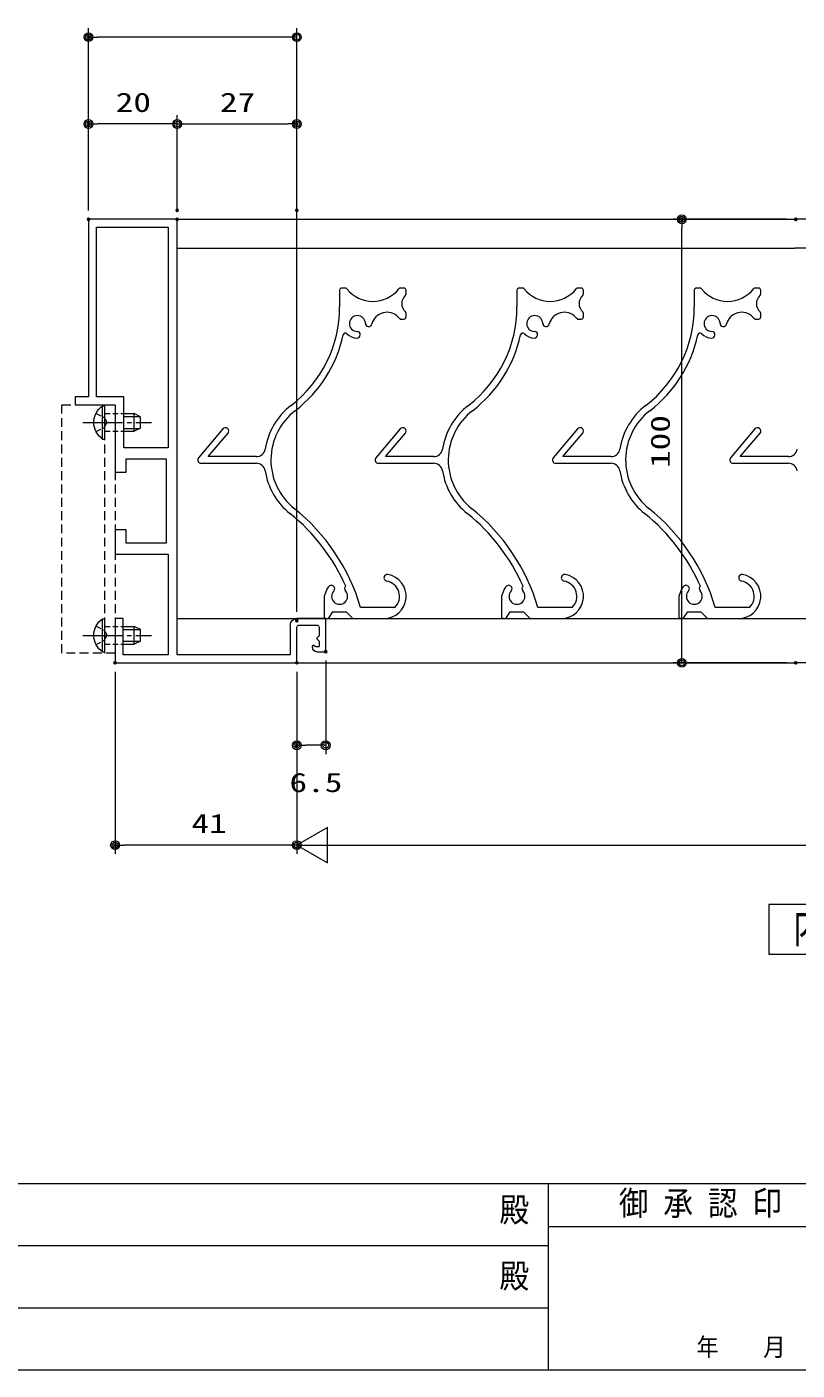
# Model space of a CAD drawing. Units: millimetres on the paper. Extents: x -395 to 395, y -281 to 281.
# Drawn here: x -52.3 to 121.4, y -281 to 21.9 of the extents above; entities that cross this region are included whole.
import ezdxf
from ezdxf.enums import TextEntityAlignment as Align

# ---------------------------------------------------------------- set-up
doc = ezdxf.new("R2010")
doc.units = ezdxf.units.MM
doc.header["$PDMODE"] = 32
doc.header["$PDSIZE"] = 0.5
for name, pattern in [('CHAIN2', [12, 9, -1, 1, -1]), ('DASHED1', [1.8, 1.2, -0.6]), ('DASHED2', [3, 2, -1])]:
    doc.linetypes.add(name, pattern=pattern)
for name, color, linetype, lineweight in [('0-0_USERZ', 3, 'Continuous', 9), ('0-1_F-1', 7, 'Continuous', 9), ('0-3__0-6_TITLE_WAKU', 7, 'Continuous', 9), ('0-5_0', 7, 'Continuous', 9), ('0-7_KATAZAI', 7, 'Continuous', 9), ('0-8_YSS_ZEN', 6, 'Continuous', 9), ('0-9_PARTS3', 134, 'Continuous', 9), ('0-A_USER1', 4, 'Continuous', 9), ('0-D_1-3', 3, 'DASHED2', 9)]:
    doc.layers.add(name, color=color, linetype=linetype, lineweight=lineweight)
doc.layers.add('0-6_Defpoints', color=7, linetype='Continuous')
doc.styles.add('ＭＳ ゴシック', font='')
doc.styles.get('ＭＳ ゴシック').set_extended_font_data('MS Gothic')

# ---------------------------------------------------------------- blocks, each defined once
blk = doc.blocks.new('図枠')
at = {"layer": '0-1_F-1'}
blk.add_lwpolyline([(790.6, 0), (0, 0), (0, 562), (790.6, 562)], close=True, dxfattribs=at)
at = {"layer": '0-3__0-6_TITLE_WAKU'}
for p, q in [((534.869, 42), (0, 42)), ((460.59, 42), (460.59, 0)), ((530.586, 32.28), (460.59, 32.28)), ((460.59, 28), (191.489, 28)), ((460.59, 14), (191.489, 14))]:
    blk.add_line(p, q, dxfattribs=at)
at = {"layer": '0-3__0-6_TITLE_WAKU', "style": 'ＭＳ ゴシック', "width": 0.9}
for s, height, p in [('殿', 5.462, (449.573, 31.787)), ('御 承 認 印', 5.459, (476.505, 33.282)), ('殿', 5.462, (449.573, 16.872)), ('年\u3000\u3000月\u3000\u3000日', 4.091, (494.019, 1.939))]:
    blk.add_text(s, height=height, dxfattribs=at).set_placement(p, align=Align.BOTTOM_LEFT)
blk = doc.blocks.new('ALW1')
at = {"layer": '0-5_0'}
blk.add_line((0, 0), (-1, 0), dxfattribs=at)
blk.add_lwpolyline([(-0.34641, -0.2), (0, 0), (-0.34641, 0.2)], close=True, dxfattribs=at)
blk = doc.blocks.new('WAKU-W')
at = {"layer": '0-5_0'}
for p, q in [((4.5, -3.75), (4.5, -3.5)), ((5.069, -3.778), (4.931, -3.922)), ((5.25, -3.7), (6, -3.7)), ((1.5, -8.5), (5.5, -8.5)), ((7, -10), (1, -10)), ((-26, -100), (-25.99, -100)), ((-26, -100), (-25.99, -100))]:
    blk.add_line(p, q, dxfattribs=at)
for points in [[(-26, -100), (-46, -100), (-46, -60), (-49, -60), (-49, -58.2), (-40, -58.2), (-40, -43), (-37.5, -43), (-37.5, -46), (-28.5, -46), (-28.5, -26.998), (-37.5, -26.998), (-37.5, -30), (-40, -30), (-40, -24.498), (-28, -24.498), (-28, -1.8), (-38.2, -1.8), (-38.2, -10), (-40, -10), (-40, 0), (1, 0), (1, -8)], [(-0.5, -8.5), (-0.5, -1.8), (-26, -1.8), (-26, -24.998), (-25.99, -24.998)], [(5.5, -2.5), (7.5, -2.5), (7.5, -9.5)], [(6, -8), (6, -6.1), (5.4, -5.5), (6, -4.9), (6, -3.7)], [(-26, -24.998), (-26, -48), (-25.99, -48)], [(-26, -48), (-26, -100), (-25.99, -100)]]:
    blk.add_lwpolyline(points, dxfattribs=at)
blk.add_lwpolyline([(-28, -98.2), (-28, -48.5), (-38, -48.5), (-38, -60), (-44.2, -60), (-44.2, -98.2)], close=True, dxfattribs=at)
for centre, radius, start, end in [((5.5, -3.5), 1, 90, 180), ((4.75, -3.75), 0.25, 180, 316.39718), ((5.25, -3.95), 0.25, 90, 136.39718), ((1, -8.5), 1.5, 180, 270), ((1.5, -8), 0.5, 180, 270), ((5.5, -8), 0.5, 270, 0), ((7, -9.5), 0.5, 270, 0)]:
    blk.add_arc(centre, radius, start, end, dxfattribs=at)
blk = doc.blocks.new('DOT1')
at = {"layer": '0-5_0'}
blk.add_line((0, 0), (-1, 0), dxfattribs=at)
for radius in [0.5, 0.325]:
    blk.add_circle((0, 0), radius, dxfattribs=at)
blk = doc.blocks.new('NAIBU_W')
at = {"layer": '0-A_USER1'}
blk.add_lwpolyline([(-17.028, -5.6), (17.028, -5.6), (17.028, 5.6), (-17.028, 5.6)], close=True, dxfattribs=at)
at = {"layer": '0-A_USER1', "style": 'ＭＳ ゴシック', "width": 0.8}
blk.add_text('内\u3000部', height=7.309, dxfattribs=at).set_placement((-11.628, -5.206), align=Align.BOTTOM_LEFT)
blk = doc.blocks.new('U18')
at = {"layer": '0-9_PARTS3'}
for p, q in [((-0.509, 3.75), (0, 3.75)), ((0, 3.75), (0, -3.75)), ((4.3, 2), (6.6, 2)), ((4.3, 1.346), (7.909, 1.346)), ((6.6, 2), (6.6, -2)), ((8, 1.3), (6.6, 2)), ((8, 1.3), (8, -1.3)), ((4.3, -1.346), (7.909, -1.346)), ((4.3, -2), (6.6, -2)), ((8, -1.3), (6.6, -2))]:
    blk.add_line(p, q, dxfattribs=at)
at = {"layer": '0-9_PARTS3', "linetype": 'CHAIN2'}
blk.add_line((-5, 0), (10.5, 0), dxfattribs=at)
at = {"layer": '0-9_PARTS3', "linetype": 'DASHED1'}
for p, q in [((0, 2), (4.3, 2)), ((0, -2), (4.3, -2))]:
    blk.add_line(p, q, dxfattribs=at)
at = {"layer": '0-9_PARTS3'}
blk.add_lwpolyline([(-0.509, 3.75), (-0.509, -3.75), (0, -3.75)], dxfattribs=at)
at = {"layer": '0-9_PARTS3', "linetype": 'DASHED1'}
for points in [[(-2.009, 2.05), (-0.154, 1.145), (0.455, 0)], [(-2.009, -2.05), (-0.154, -1.145), (0.455, 0)]]:
    blk.add_lwpolyline(points, dxfattribs=at)
at = {"layer": '0-9_PARTS3'}
blk.add_arc((2.027, 0), 4.527, 124.06671, 235.93329, dxfattribs=at)
blk = doc.blocks.new('U19')
at = {"layer": '0-9_PARTS3'}
for p, q in [((-0.509, 3.75), (0, 3.75)), ((0, 3.75), (0, -3.75)), ((4.1, 2), (6.6, 2)), ((4.1, 1.346), (7.909, 1.346)), ((6.6, 2), (6.6, -2)), ((8, 1.3), (6.6, 2)), ((8, 1.3), (8, -1.3)), ((4.1, -1.346), (7.909, -1.346)), ((4.1, -2), (6.6, -2)), ((8, -1.3), (6.6, -2))]:
    blk.add_line(p, q, dxfattribs=at)
at = {"layer": '0-9_PARTS3', "linetype": 'CHAIN2'}
blk.add_line((-5, 0), (10.5, 0), dxfattribs=at)
at = {"layer": '0-9_PARTS3', "linetype": 'DASHED1'}
for p, q in [((0, 2), (4.1, 2)), ((0, -2), (4.1, -2))]:
    blk.add_line(p, q, dxfattribs=at)
at = {"layer": '0-9_PARTS3'}
blk.add_lwpolyline([(-0.509, 3.75), (-0.509, -3.75), (0, -3.75)], dxfattribs=at)
at = {"layer": '0-9_PARTS3', "linetype": 'DASHED1'}
for points in [[(-2.009, 2.05), (-0.154, 1.145), (0.455, 0)], [(-2.009, -2.05), (-0.154, -1.145), (0.455, 0)]]:
    blk.add_lwpolyline(points, dxfattribs=at)
at = {"layer": '0-9_PARTS3'}
blk.add_arc((2.027, 0), 4.527, 124.06671, 235.93329, dxfattribs=at)
blk = doc.blocks.new('A$C0AB24780')
at = {"layer": '0-D_1-3'}
blk.add_line((-2.3, -1.799), (-2.3, -57.799), dxfattribs=at)
blk.add_lwpolyline([(0, -57.799), (0, -1.799), (-12, -1.799), (-12, -57.799)], close=True, dxfattribs=at)
at = {"layer": '0-9_PARTS3'}
for name, p in [('U19', (-2.3, -5.799)), ('U18', (-2.3, -53.799))]:
    blk.add_blockref(name, p, dxfattribs=at)

msp = doc.modelspace()

# ---------------------------------------------------------------- linework, layer by layer
at = {"layer": '0-0_USERZ'}
for p, q in [((-38.416, -19.531), (-38.416, 21.534)), ((8.588, -110.031), (8.588, 21.534)), ((6.588, 19.534), (-36.416, 19.534)), ((-38.416, -19.531), (-38.416, 1.959)), ((-18.412, -19.531), (-18.412, 1.959)), ((-18.412, -17.531), (-18.412, 1.959)), ((8.588, -17.531), (8.588, 1.959)), ((-20.412, -0.041), (-36.416, -0.041)), ((-16.412, -0.041), (6.588, -0.041)), ((-18.412, -21.531), (120.934, -21.531)), ((119.111, -21.531), (93.425, -21.531)), ((95.425, -119.531), (95.425, -23.531)), ((283.472, -21.531), (120.934, -21.531)), ((-18.412, -28.031), (120.934, -28.031)), ((283.472, -28.031), (120.934, -28.031)), ((-18.412, -111.531), (283.472, -111.531)), ((15.088, -121.031), (15.088, -142.121)), ((-32.416, -123.531), (-32.416, -164.629)), ((8.588, -121.531), (120.934, -121.531)), ((8.588, -123.531), (8.588, -164.629)), ((8.588, -123.531), (8.588, -142.121)), ((119.111, -121.531), (93.425, -121.531)), ((256.472, -121.531), (120.934, -121.531)), ((13.088, -140.121), (10.588, -140.121)), ((6.588, -162.629), (-30.416, -162.629))]:
    msp.add_line(p, q, dxfattribs=at)
at = {"layer": '0-6_Defpoints'}
for p in [(-38.416, 19.534), (-38.416, -0.041), (8.588, -0.041), (-18.412, -19.531), (8.588, -19.531), (-38.416, -21.531), (-18.412, -21.531), (95.425, -21.531), (121.111, -21.531), (8.588, -112.031), (15.088, -119.031), (-32.416, -121.531), (8.588, -121.531), (8.588, -121.531), (8.588, -121.531), (121.111, -121.531), (8.588, -140.121), (-32.416, -162.629)]:
    msp.add_point(p, dxfattribs=at)
at = {"layer": '0-7_KATAZAI'}
for p, q in [((18.232, -37.531), (18.232, -41.285)), ((19.487, -37.031), (18.732, -37.031)), ((32.732, -37.031), (31.977, -37.031)), ((33.065, -38.668), (33.065, -38.668)), ((33.232, -38.295), (33.232, -37.531)), ((58.232, -37.531), (58.232, -41.285)), ((59.487, -37.031), (58.732, -37.031)), ((72.732, -37.031), (71.977, -37.031)), ((73.065, -38.668), (73.065, -38.668)), ((73.232, -38.295), (73.232, -37.531)), ((98.232, -37.531), (98.232, -41.285)), ((99.487, -37.031), (98.732, -37.031)), ((112.732, -37.031), (111.977, -37.031)), ((113.065, -38.668), (113.065, -38.668)), ((113.232, -38.295), (113.232, -37.531)), ((33.065, -42.395), (33.065, -42.395)), ((73.065, -42.395), (73.065, -42.395)), ((113.065, -42.395), (113.065, -42.395)), ((24.031, -44.965), (24.031, -44.965)), ((31.904, -44.031), (32.732, -44.031)), ((33.232, -43.531), (33.232, -42.767)), ((64.031, -44.965), (64.031, -44.965)), ((71.904, -44.031), (72.732, -44.031)), ((73.232, -43.531), (73.232, -42.767)), ((104.031, -44.965), (104.031, -44.965)), ((111.904, -44.031), (112.732, -44.031)), ((113.232, -43.531), (113.232, -42.767)), ((19.891, -47.357), (19.891, -47.357)), ((59.891, -47.357), (59.891, -47.357)), ((99.891, -47.357), (99.891, -47.357)), ((7.289, -63.49), (7.289, -63.49)), ((47.289, -63.49), (47.289, -63.49)), ((87.289, -63.49), (87.289, -63.49)), ((8.203, -64.679), (8.203, -64.679)), ((48.203, -64.679), (48.203, -64.679)), ((88.203, -64.679), (88.203, -64.679)), ((1.425, -73.346), (1.425, -73.346)), ((41.425, -73.346), (41.425, -73.346)), ((81.425, -73.346), (81.425, -73.346)), ((-13.018, -76.531), (-0.551, -76.531)), ((1.425, -78.217), (1.425, -78.217)), ((26.982, -76.531), (39.449, -76.531)), ((41.425, -78.217), (41.425, -78.217)), ((66.982, -76.531), (79.449, -76.531)), ((81.425, -78.217), (81.425, -78.217)), ((106.982, -76.531), (119.449, -76.531)), ((7.967, -86.698), (7.967, -86.698)), ((47.967, -86.698), (47.967, -86.698)), ((87.967, -86.698), (87.967, -86.698)), ((7.028, -87.868), (7.028, -87.868)), ((47.028, -87.868), (47.028, -87.868)), ((87.028, -87.868), (87.028, -87.868)), ((16.914, -105.306), (16.913, -105.307)), ((56.914, -105.306), (56.913, -105.307)), ((96.914, -105.306), (96.913, -105.307)), ((30.681, -109.031), (22.949, -109.031)), ((70.681, -109.031), (62.949, -109.031)), ((110.681, -109.031), (102.949, -109.031))]:
    msp.add_line(p, q, dxfattribs=at)
for points in [[(-8.091, -68.797), (-8.091, -68.797), (-13.591, -75.297), (-13.591, -75.297)], [(31.909, -68.797), (31.909, -68.797), (26.409, -75.297), (26.409, -75.297)], [(71.909, -68.797), (71.909, -68.797), (66.409, -75.297), (66.409, -75.297)], [(111.909, -68.797), (111.909, -68.797), (106.409, -75.297), (106.409, -75.297)], [(-0.551, -75.031), (-11.401, -75.031), (-6.945, -69.766), (-6.945, -69.766)], [(39.449, -75.031), (28.599, -75.031), (33.055, -69.766), (33.055, -69.766)], [(79.449, -75.031), (68.599, -75.031), (73.055, -69.766), (73.055, -69.766)], [(119.449, -75.031), (108.599, -75.031), (113.055, -69.766), (113.055, -69.766)], [(15.234, -105.153), (14.732, -106.531), (14.732, -111.031)], [(55.234, -105.153), (54.732, -106.531), (54.732, -111.031)], [(95.234, -105.153), (94.732, -106.531), (94.732, -111.031)], [(15.232, -111.531), (15.732, -111.531), (16.732, -110.031), (19.732, -110.031), (21.232, -111.531), (28.232, -111.531)], [(55.232, -111.531), (55.732, -111.531), (56.732, -110.031), (59.732, -110.031), (61.232, -111.531), (68.232, -111.531)], [(95.232, -111.531), (95.732, -111.531), (96.732, -110.031), (99.732, -110.031), (101.232, -111.531), (108.232, -111.531)]]:
    msp.add_lwpolyline(points, dxfattribs=at)
for centre, radius, start, end in [((18.732, -37.531), 0.5, 90, 180), ((19.487, -37.531), 0.5, 38.68232, 90), ((25.732, -32.531), 7.5, 218.68218, 321.33626), ((31.977, -37.531), 0.5, 90, 141.04053), ((34.732, -40.531), 2.5, 131.81031, 228.18968), ((32.732, -37.531), 0.5, 0, 90), ((32.732, -38.295), 0.5, 311.81031, 0), ((58.732, -37.531), 0.5, 90, 180), ((59.487, -37.531), 0.5, 38.68232, 90), ((65.732, -32.531), 7.5, 218.68218, 321.33626), ((71.977, -37.531), 0.5, 90, 141.04053), ((74.732, -40.531), 2.5, 131.81031, 228.18968), ((72.732, -37.531), 0.5, 0, 90), ((72.732, -38.295), 0.5, 311.81031, 0), ((98.732, -37.531), 0.5, 90, 180), ((99.487, -37.531), 0.5, 38.68232, 90), ((105.732, -32.531), 7.5, 218.68218, 321.33626), ((111.977, -37.531), 0.5, 90, 141.04053), ((114.732, -40.531), 2.5, 131.81031, 228.18968), ((112.732, -37.531), 0.5, 0, 90), ((112.732, -38.295), 0.5, 311.81031, 0), ((-9.768, -41.285), 28, 307.53134, 0), ((32.732, -42.767), 0.5, 0, 48.18968), ((30.232, -41.285), 28, 307.53134, 0), ((72.732, -42.767), 0.5, 0, 48.18968), ((70.232, -41.285), 28, 307.53134, 0), ((112.732, -42.767), 0.5, 0, 48.18968), ((22.232, -45.031), 1.8, 2.10464, 267.89531), ((24.78, -44.938), 0.75, 182.10463, 345.68073), ((28.895, -46.002), 3.5, 43.14357, 165.45846), ((34.732, -40.531), 4.5, 223.14357, 231.05756), ((32.732, -43.531), 0.5, 270, 0), ((62.232, -45.031), 1.8, 2.10464, 267.89531), ((64.78, -44.938), 0.75, 182.10463, 345.68073), ((68.895, -46.002), 3.5, 43.14357, 165.45846), ((74.732, -40.531), 4.5, 223.14357, 231.05756), ((72.732, -43.531), 0.5, 270, 0), ((102.232, -45.031), 1.8, 2.10464, 267.89531), ((104.78, -44.938), 0.75, 182.10463, 345.68073), ((108.895, -46.002), 3.5, 43.14357, 165.45846), ((114.732, -40.531), 4.5, 223.14357, 231.05756), ((112.732, -43.531), 0.5, 270, 0), ((-9.768, -41.285), 29.5, 307.53134, 347.63799), ((19.536, -47.709), 0.5, 44.80885, 167.42922), ((22.232, -45.031), 3.3, 224.80885, 267.90744), ((22.138, -47.58), 0.75, 267.94866, 87.89535), ((30.232, -41.285), 29.5, 307.53134, 347.63799), ((59.536, -47.709), 0.5, 44.80885, 167.42922), ((62.232, -45.031), 3.3, 224.80885, 267.90744), ((62.138, -47.58), 0.75, 267.94866, 87.89535), ((70.232, -41.285), 29.5, 307.53134, 347.63799), ((99.536, -47.709), 0.5, 44.80885, 167.42922), ((102.232, -45.031), 3.3, 224.80885, 267.90744), ((102.138, -47.58), 0.75, 267.94866, 87.89535), ((16.732, -75.781), 15.5, 127.53134, 170.9589), ((56.732, -75.781), 15.5, 127.53134, 170.9589), ((96.732, -75.781), 15.5, 127.53134, 170.9589), ((16.732, -75.781), 14, 127.53134, 231.24046), ((56.732, -75.781), 14, 127.53134, 231.24046), ((96.732, -75.781), 14, 127.53134, 231.24046), ((-7.518, -69.281), 0.75, 319.76364, 139.76364), ((32.482, -69.281), 0.75, 319.76364, 139.76364), ((72.482, -69.281), 0.75, 319.76364, 139.76364), ((112.482, -69.281), 0.75, 319.76364, 139.76364), ((-13.018, -75.781), 0.75, 139.76364, 270), ((-0.551, -73.031), 2, 270, 350.9589), ((26.982, -75.781), 0.75, 139.76364, 270), ((39.449, -73.031), 2, 270, 350.9589), ((66.982, -75.781), 0.75, 139.76364, 270), ((79.449, -73.031), 2, 270, 350.9589), ((106.982, -75.781), 0.75, 139.76364, 270), ((119.449, -73.031), 2, 270, 350.9589), ((-0.551, -78.531), 2, 9.0411, 90), ((16.732, -75.781), 15.5, 189.04109, 231.24046), ((39.449, -78.531), 2, 9.0411, 90), ((56.732, -75.781), 15.5, 189.04109, 231.24046), ((79.449, -78.531), 2, 9.0411, 90), ((96.732, -75.781), 15.5, 189.04109, 231.24046), ((119.449, -78.531), 2, 9.0411, 90), ((-20.205, -121.788), 45, 16.4686, 51.24047), ((19.795, -121.788), 45, 16.4686, 51.24047), ((59.795, -121.788), 45, 16.4686, 51.24047), ((-20.205, -121.788), 43.5, 23.79327, 51.24047), ((19.795, -121.788), 43.5, 23.79327, 51.24047), ((59.795, -121.788), 43.5, 23.79327, 51.24047), ((28.982, -102.348), 0.75, 79.83997, 259.85966), ((28.232, -106.531), 5, 270, 79.83997), ((68.982, -102.348), 0.75, 79.83997, 259.85966), ((68.232, -106.531), 5, 270, 79.83997), ((108.982, -102.348), 0.75, 79.83997, 259.85966), ((108.232, -106.531), 5, 270, 79.83997), ((18.232, -106.531), 3.3, 137.16576, 155.30574), ((16.364, -104.796), 0.75, 317.04051, 137.37349), ((18.232, -106.531), 1.8, 137.07792, 42.84749), ((20.1, -104.796), 0.75, 132.06213, 223.01067), ((28.232, -106.531), 3.5, 314.41531, 79.83575), ((58.232, -106.531), 3.3, 137.16576, 155.30574), ((56.364, -104.796), 0.75, 317.04051, 137.37349), ((58.232, -106.531), 1.8, 137.07792, 42.84749), ((60.1, -104.796), 0.75, 132.06213, 223.01067), ((68.232, -106.531), 3.5, 314.41531, 79.83575), ((98.232, -106.531), 3.3, 137.16576, 155.30574), ((96.364, -104.796), 0.75, 317.04051, 137.37349), ((98.232, -106.531), 1.8, 137.07792, 42.84749), ((100.1, -104.796), 0.75, 132.06213, 223.01067), ((108.232, -106.531), 3.5, 314.41531, 79.83575), ((15.232, -111.031), 0.5, 180, 270), ((55.232, -111.031), 0.5, 180, 270), ((95.232, -111.031), 0.5, 180, 270)]:
    msp.add_arc(centre, radius, start, end, dxfattribs=at)
at = {"layer": '0-8_YSS_ZEN'}
for p, q in [((8.588, -123.531), (8.588, -164.629)), ((28.588, -162.629), (236.472, -162.629))]:
    msp.add_line(p, q, dxfattribs=at)

# ---------------------------------------------------------------- block references
at = {"layer": '0-0_USERZ'}
msp.add_blockref('図枠', (-395.3, -281), dxfattribs=at)
at = {"layer": '0-0_USERZ', "xscale": 2, "yscale": 2}
for p, rotation in [((-38.416, 19.534), 180), ((-38.416, -0.041), 180), ((-18.412, -0.041), 180), ((95.425, -21.531), 90), ((95.425, -121.531), 270), ((8.588, -140.121), 180), ((-32.416, -162.629), 180)]:
    msp.add_blockref('DOT1', p, dxfattribs=dict(at, rotation=rotation))
for p in [(8.588, 19.534), (-18.412, -0.041), (8.588, -0.041), (15.088, -140.121), (8.588, -162.629)]:
    msp.add_blockref('DOT1', p, dxfattribs=at)
at = {"layer": '0-0_USERZ', "xscale": -1, "rotation": 180}
msp.add_blockref('A$C0AB24780', (-32.412, -121.13), dxfattribs=at)
at = {"layer": '0-7_KATAZAI', "xscale": -1, "rotation": 180}
msp.add_blockref('WAKU-W', (7.588, -121.531), dxfattribs=at)
at = {"layer": '0-8_YSS_ZEN', "xscale": 20, "yscale": 20, "rotation": 180}
msp.add_blockref('ALW1', (8.588, -162.629), dxfattribs=at)
at = {"layer": '0-A_USER1'}
msp.add_blockref('NAIBU_W', (132.044, -181.619), dxfattribs=at)

# ---------------------------------------------------------------- texts
at = {"layer": '0-0_USERZ', "style": 'ＭＳ ゴシック', "width": 1.35}
for s, p in [('20', (-32.271, 1.376)), ('27', (-8.769, 1.376)), ('6.5', (6.92, -151.969)), ('41', (-15.192, -161.212))]:
    msp.add_text(s, height=4.333, dxfattribs=at).set_placement(p, align=Align.BOTTOM_LEFT)
msp.add_text('100', height=4.333, rotation=90, dxfattribs=at).set_placement((94.008, -77.606), align=Align.BOTTOM_LEFT)

doc.saveas('drawing.dxf')
